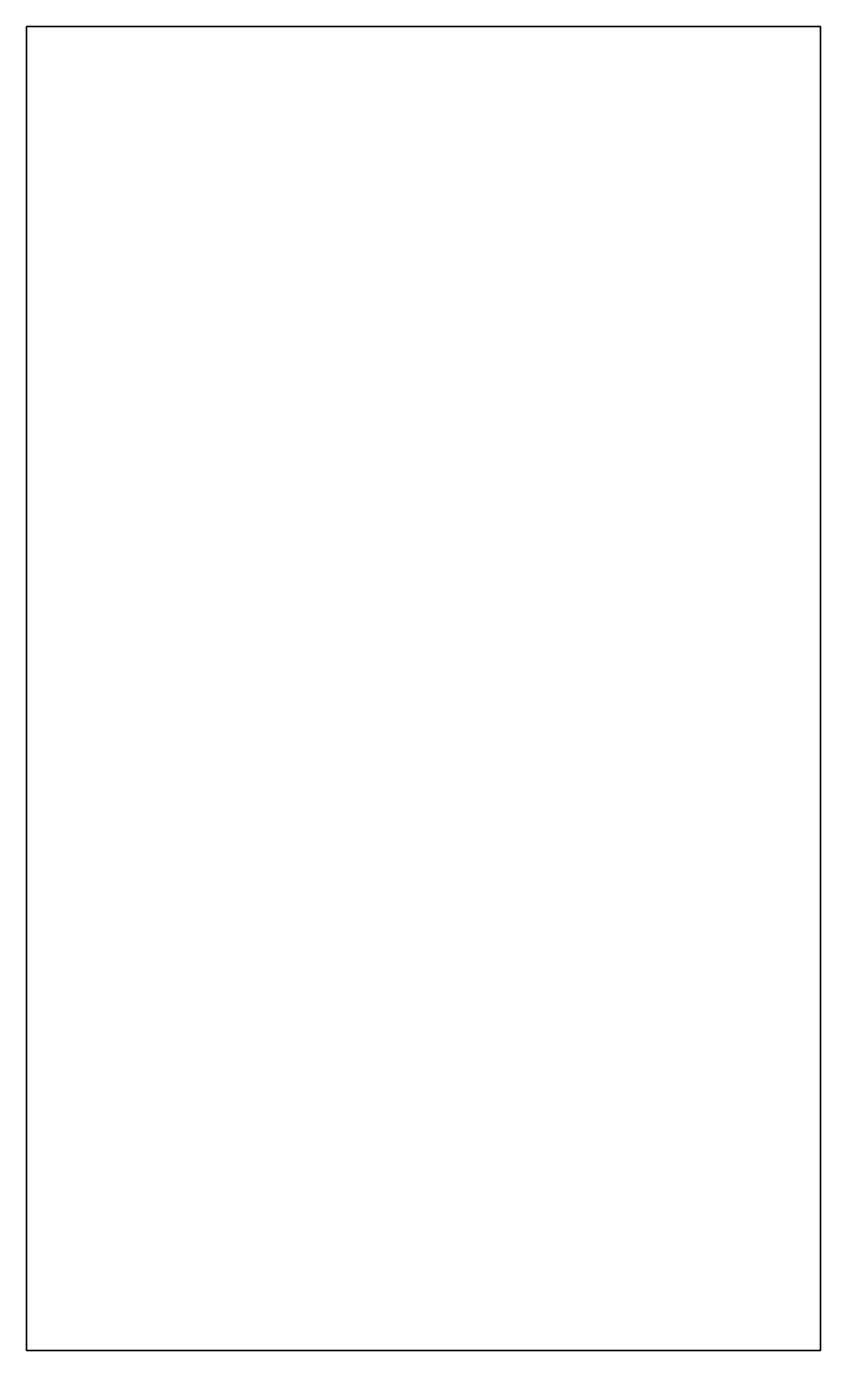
# Model space of a CAD drawing. Extents: x 145.5 to 151.5, y 100 to 110.
import ezdxf

# ---------------------------------------------------------------- set-up
doc = ezdxf.new("R2010")
doc.units = 0

msp = doc.modelspace()

# ---------------------------------------------------------------- linework, layer by layer
at = {"color": 7, "lineweight": 35, "ltscale": 0.25}
for p, q in [((145.5, 100), (145.5, 110)), ((151.5, 100), (151.5, 110))]:
    msp.add_line(p, q, dxfattribs=at)
at = {"color": 7, "lineweight": 35, "ltscale": 0.15}
for p, q in [((151.5, 110), (145.5, 110)), ((151.5, 100), (145.5, 100))]:
    msp.add_line(p, q, dxfattribs=at)

doc.saveas('drawing.dxf')
